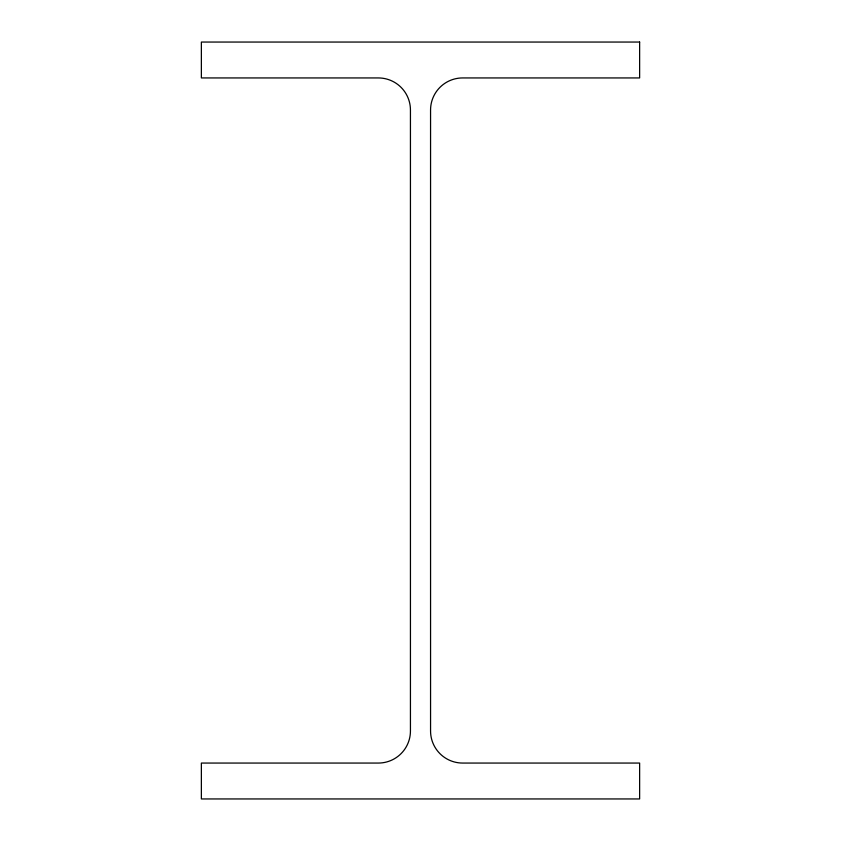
<?xml version="1.0" encoding="UTF-8"?>
<svg xmlns="http://www.w3.org/2000/svg" width="841" height="841" viewBox="0 0 841 841"><rect width="100%" height="100%" fill="white"/><g stroke="black" fill="none" stroke-linecap="round" stroke-linejoin="round"><path stroke-width="1.26" d="M639.633 42.05L201.367 42.05L201.367 77.94L378.355 77.94A32.084 32.084 0 0 1 410.44 110.024L410.44 730.976A32.084 32.084 0 0 1 378.355 763.06L201.367 763.06L201.367 798.95L639.633 798.95L639.633 763.06L462.645 763.06A32.084 32.084 0 0 1 430.56 730.976L430.56 110.024A32.084 32.084 0 0 1 462.645 77.94L639.633 77.94L639.633 42.05"/></g></svg>
